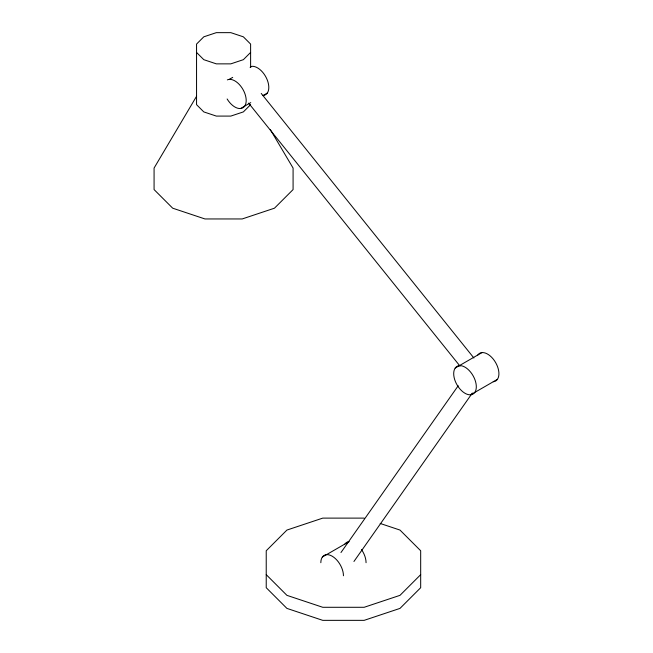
<?xml version="1.0" encoding="UTF-8"?>
<svg xmlns="http://www.w3.org/2000/svg" width="653" height="653" viewBox="0 0 653 653"><rect width="100%" height="100%" fill="white"/><g stroke="black" fill="none" stroke-linecap="round" stroke-linejoin="round"><path stroke-width="0.98" d="M196.553 96.301L154.075 168.066L154.075 189.574L172.702 208.193L204.952 218.951L242.206 218.951L274.464 208.193L293.083 189.574L293.083 168.066L270.293 129.555M340.972 552.536L458.21 385.752M353.934 561.49L472.348 393.033M250.613 52.436L243.365 59.676L230.819 63.863L216.339 63.863L203.793 59.676L196.553 52.436M250.613 104.66L243.365 111.908L230.819 116.087L216.339 116.087L203.793 111.908L196.553 104.66L196.553 44.078L203.793 36.829L216.339 32.65L230.819 32.65L243.365 36.829L250.613 44.078L250.613 67.504M420.679 574.656L399.987 595.348L364.145 607.29L322.762 607.29L286.92 595.348L266.228 574.656M229.236 79.38L232.713 77.372M250.107 67.332L251.846 66.328A15.99 9.232 60 0 1 267.297 80.025A15.99 9.232 60 0 1 263.159 95.469M240.541 108.52L250.768 102.619M262.947 95.591L267.297 93.077M455.214 368.039L481.963 352.596M470.658 394.796A15.99 9.232 60 0 0 470.658 372.177A15.99 9.232 60 0 0 453.696 373.696A15.99 9.232 60 0 0 470.658 394.796L497.415 379.344M322.353 557.05L349.11 541.606A15.99 9.232 60 0 0 344.972 543.998M364.145 518.115L322.762 518.115L286.92 530.065L266.228 550.757L266.228 587.708L286.92 608.4L322.762 620.35L364.145 620.35L399.987 608.4L420.679 587.708L420.679 550.757L399.987 530.065L380.185 523.461M261.233 93.444L473.89 357.999M248.613 103.117L459.998 366.088M227.334 79.878A15.99 9.232 60 0 1 243.087 89.698A15.99 9.232 60 0 1 242.9 107.794A15.99 9.232 60 0 1 227.13 98.978M477.825 354.987A15.99 9.232 60 0 1 495.611 362.546A15.99 9.232 60 0 1 493.268 381.736M320.835 562.706A15.99 9.232 60 0 1 332.148 556.176A15.99 9.232 60 0 1 343.454 575.758M361.493 549.573A15.99 9.232 60 0 1 366.064 562.706"/></g></svg>
